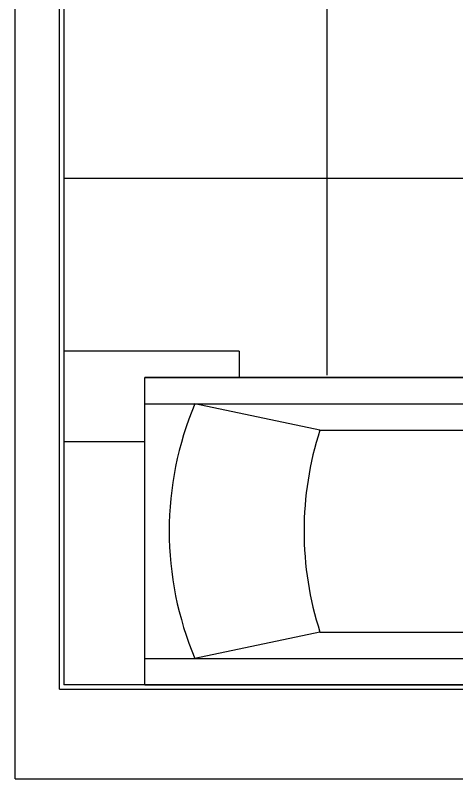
# Model space of a CAD drawing. Header units: millimetres. Extents: x 976 to 9349, y -714 to 2211.
# Drawn here: x 4910.9 to 5011.6, y 77.6 to 251.5 of the extents above; entities that cross this region are included whole.
import ezdxf

# ---------------------------------------------------------------- set-up
doc = ezdxf.new("R2010")
doc.units = ezdxf.units.MM
for name, color, linetype in [('Płytki', 254, 'Continuous'), ('Wbudowane', 175, 'Continuous'), ('Ściany', 7, 'Continuous')]:
    doc.layers.add(name, color=color, linetype=linetype)

# ---------------------------------------------------------------- blocks, each defined once
blk = doc.blocks.new('Z$W@#8064')
for p, q in [((0, 160), (0, 0)), ((0, 160), (70, 160)), ((6, 160), (6, 0)), ((64, 160), (64, 0)), ((70, 160), (70, 0)), ((12, 120.11), (6, 148.61)), ((58, 120.11), (64, 148.61)), ((12, 120.11), (12, 17.33)), ((58, 120.11), (58, 17.4)), ((64, 15.33, 3.98), (58, 17.4, 1.93)), ((6, 15.33, 3.98), (12, 17.33, 1.93)), ((0, 0), (70, 0))]:
    blk.add_line(p, q)
blk.add_circle((35, 30.74), 3)
for centre, radius, start, end in [((35, 79.65), 74.81, 67.1916, 112.8084), ((35, 48.92), 74.81, 72.0945, 107.9055), ((34.9, 84.33, 3.98), 70.81, 251.1307, 289.0395), ((34.9, 84.33, 3.98), 74.81, 247.2742, 292.8911)]:
    blk.add_arc(centre, radius, start, end)

msp = doc.modelspace()

# ---------------------------------------------------------------- linework, layer by layer
at = {"layer": 'Płytki'}
for p, q in [((4981.993, 334.316), (4981.993, 169.516)), ((4981.993, 334.316), (4981.993, 169.516)), ((4921.993, 289.516), (4921.993, 169.516)), ((5100.493, 214.316), (4921.993, 214.316)), ((4961.993, 175.016), (4921.993, 175.016)), ((4961.993, 175.016), (4961.993, 169.016)), ((4921.993, 169.516), (4921.993, 99.016)), ((5079.993, 169.016), (4940.493, 169.016)), ((4940.493, 99.016), (4940.493, 169.016)), ((4940.493, 154.316), (4921.993, 154.316)), ((5100.493, 99.016), (4921.993, 99.016))]:
    msp.add_line(p, q, dxfattribs=at)
at = {"layer": 'Ściany'}
for p, q in [((4910.943, 77.616), (4910.943, 375.716)), ((4920.993, 98.016), (4920.993, 335.316)), ((4920.993, 98.016), (5101.493, 98.016)), ((4910.943, 77.616), (5112.193, 77.616))]:
    msp.add_line(p, q, dxfattribs=at)

# ---------------------------------------------------------------- block references
at = {"layer": 'Wbudowane', "rotation": 90}
msp.add_blockref('Z$W@#8064', (5100.493, 99.016), dxfattribs=at)

doc.saveas('drawing.dxf')
